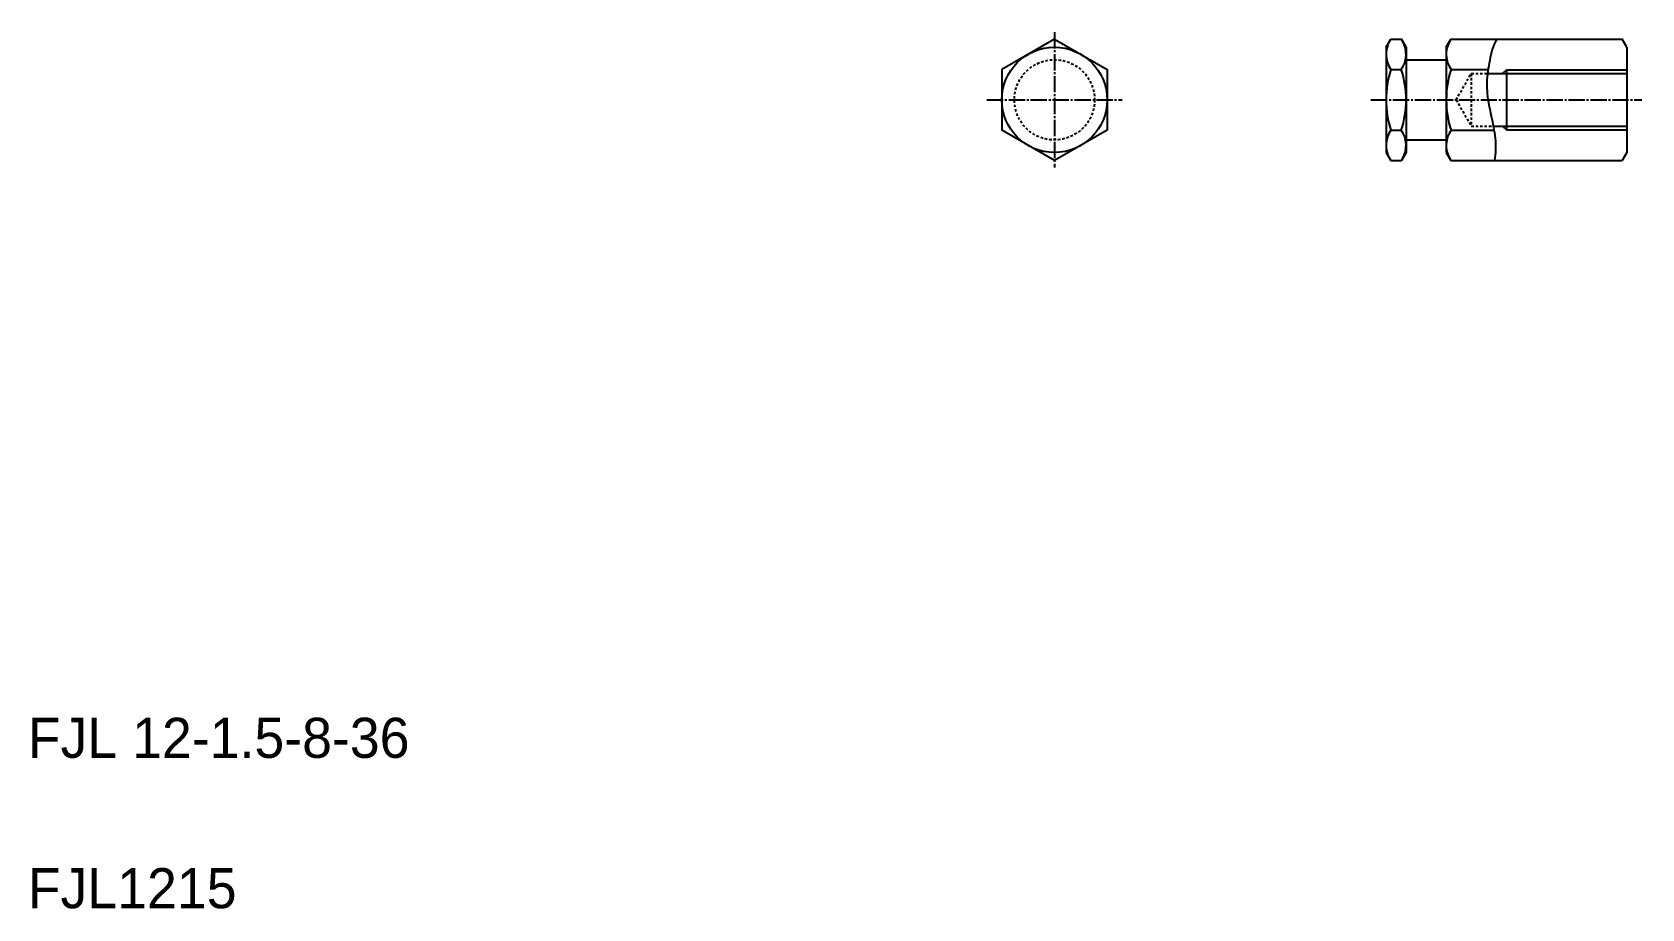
# Model space of a CAD drawing. Extents: x 21 to 342, y 20 to 195.
import ezdxf

# ---------------------------------------------------------------- set-up
doc = ezdxf.new("R2010")
doc.units = 0
doc.header["$LTSCALE"] = 0.25
doc.linetypes.add('CENTER', pattern=[17.5, 13, -1.5, 1.5, -1.5])
doc.linetypes.add('DASHED', pattern=[3.5, 2, -1.5])
doc.layers.get('0').update_dxf_attribs({"linetype": 'CONTINUOUS'})
doc.layers.add('CENTER', color=1, linetype='CENTER')

msp = doc.modelspace()

# ---------------------------------------------------------------- linework, layer by layer
for p, q in [((224.72, 193.38), (214.22, 187.32)), ((224.72, 193.38), (235.22, 187.32)), ((290.83, 191.76), (291.77, 193.38)), ((291.77, 193.38), (293.89, 193.38)), ((294.83, 191.76), (293.89, 193.38)), ((302.83, 191.76), (303.77, 193.38)), ((303.77, 193.38), (337.89, 193.38)), ((338.83, 191.76), (337.89, 193.38)), ((290.83, 191.76), (290.83, 170.76)), ((294.83, 191.76), (294.83, 170.76)), ((302.83, 191.76), (302.83, 170.76)), ((338.83, 191.76), (338.83, 170.76)), ((214.22, 187.32), (214.22, 175.19)), ((235.22, 187.32), (235.22, 175.19)), ((291.79, 187.32), (293.87, 187.32)), ((294.83, 189.26), (302.83, 189.26)), ((302.83, 186.51), (302.83, 186.51)), ((303.79, 187.32), (311.19, 187.32)), ((311.08, 186.51), (338.83, 186.51)), ((314.83, 187.26), (314.83, 175.26)), ((302.83, 181.26), (302.83, 181.26)), ((224.72, 169.13), (214.22, 175.19)), ((235.22, 175.19), (224.72, 169.13)), ((291.79, 175.19), (293.87, 175.19)), ((303.79, 175.19), (312.37, 175.19)), ((312.22, 176.01), (338.83, 176.01)), ((290.83, 170.76), (291.77, 169.13)), ((294.83, 170.76), (293.89, 169.13)), ((294.83, 173.26), (302.83, 173.26)), ((302.83, 170.76), (303.77, 169.13)), ((338.83, 170.76), (337.89, 169.13)), ((291.77, 169.13), (293.89, 169.13)), ((303.77, 169.13), (337.89, 169.13))]:
    msp.add_line(p, q)
at = {"color": 3, "linetype": 'DASHED'}
for p, q in [((304.8, 181.26), (307.83, 186.51)), ((307.83, 186.51), (307.83, 176.01)), ((307.83, 186.51), (311.08, 186.51)), ((304.8, 181.26), (307.83, 176.01)), ((307.83, 176.01), (312.22, 176.01))]:
    msp.add_line(p, q, dxfattribs=at)
at = {"color": 3}
for p, q in [((314.08, 186.51), (314.83, 187.26)), ((314.83, 187.26), (338.83, 187.26)), ((314.08, 176.01), (314.83, 175.26)), ((314.83, 175.26), (338.83, 175.26))]:
    msp.add_line(p, q, dxfattribs=at)
msp.add_lwpolyline([(312.9, 193.38, 0.063853), (312.02, 191.32, 0.025004), (311.51, 189.14, 0.012441), (311.13, 186.92, 0.028179), (310.93, 184.69, 0.032132), (311.02, 182.45, 0.021412), (311.35, 180.23, 0.007036), (311.81, 178.03, -0.008618), (312.26, 175.83, -0.020032), (312.58, 173.61, -0.031855), (312.67, 171.37, -0.032915), (312.46, 169.13)], format="xyb", dxfattribs=at)
msp.add_circle((224.72, 181.26), 10.5)
at = {"color": 3, "linetype": 'DASHED'}
msp.add_circle((224.72, 181.26), 8, dxfattribs=at)
for centre, radius, start, end in [((296.08, 190.35), 5.25, 150, 215.2644), ((289.58, 190.35), 5.25, 324.7356, 30), ((308.08, 190.35), 5.25, 150, 215.2644), ((310.39, 181.26), 19.55, 161.9403, 198.0597), ((275.28, 181.26), 19.55, 341.9403, 18.0597), ((322.39, 181.26), 19.55, 161.9403, 198.0597), ((296.08, 172.16), 5.25, 144.7356, 210), ((289.58, 172.16), 5.25, 330, 35.2644), ((308.08, 172.16), 5.25, 144.7356, 210)]:
    msp.add_arc(centre, radius, start, end)
at = {"layer": 'CENTER', "color": 1, "linetype": 'CENTER'}
for p, q in [((224.72, 194.76), (224.72, 167.76)), ((211.22, 181.26), (238.22, 181.26)), ((287.83, 181.26), (341.83, 181.26))]:
    msp.add_line(p, q, dxfattribs=at)

# ---------------------------------------------------------------- texts
for s, p in [('FJL 12-1.5-8-36', (20, 50)), ('FJL1215', (20, 20))]:
    msp.add_text(s, height=8).set_placement(p)

doc.saveas('drawing.dxf')
